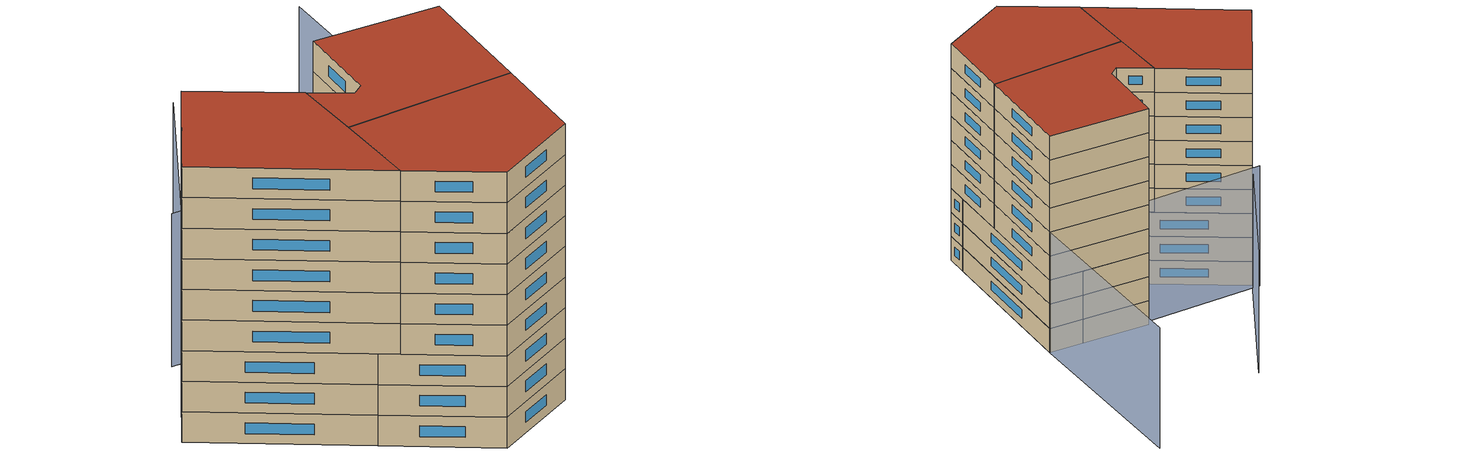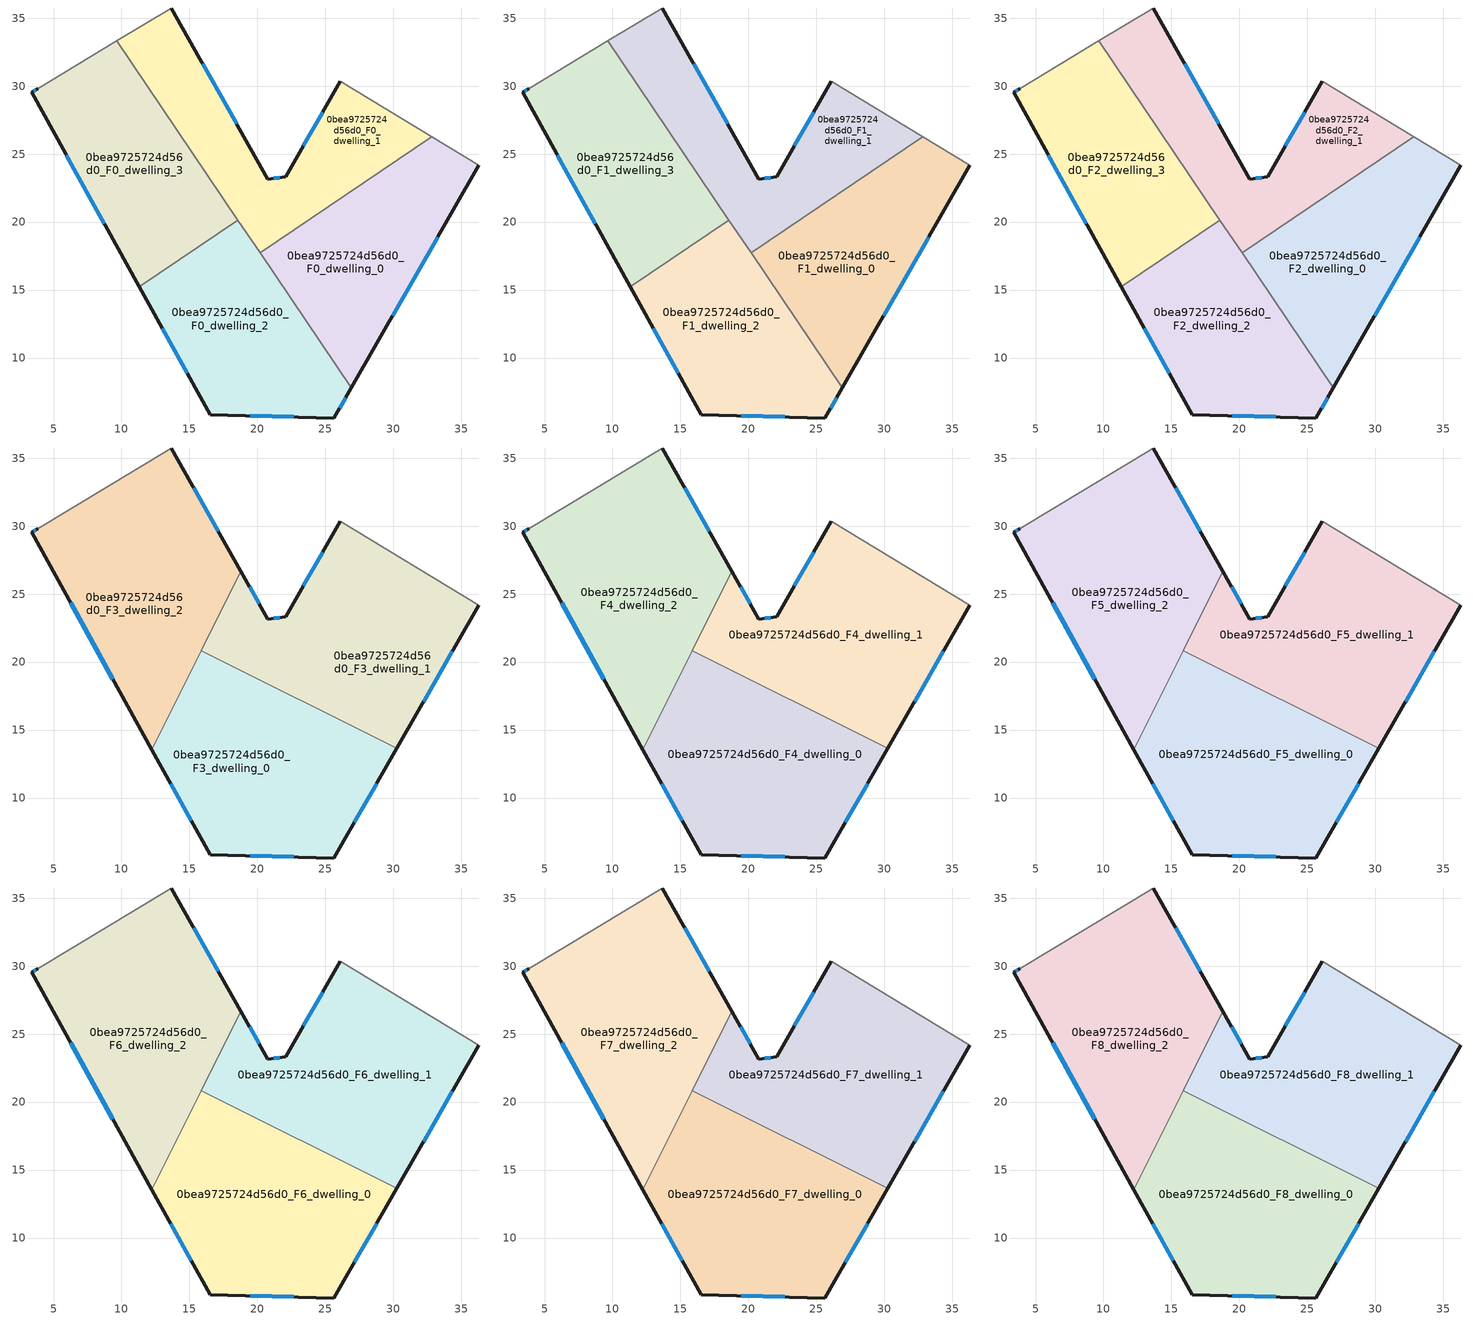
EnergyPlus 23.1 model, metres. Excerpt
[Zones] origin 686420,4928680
0bea9725724d56d0_F0_dwelling_0
 floor ground (EU_floor_Construction): 36.3,24.19 26.9,7.82 20.2,17.74 32.83,26.28 z0
 wall outside (EU_wall_Construction): 26.9,7.82 36.3,24.19 z0:3
 wall to 0bea9725724d56d0_F0_dwelling_1 (EU_wall_Construction): 32.83,26.28 20.2,17.74 z0:3
 wall adiabatic (EU_wall_Construction): 36.3,24.19 32.83,26.28 z0:3
 wall to 0bea9725724d56d0_F0_dwelling_2 (EU_wall_Construction): 20.2,17.74 26.9,7.82 z0:3
 window (EU_Window_Construction): 29.95,13.12 33.25,18.88 z0.97:2.03
0bea9725724d56d0_F0_dwelling_1
 floor ground (EU_floor_Construction): 26.09,30.36 32.83,26.28 20.2,17.74 9.66,33.32 13.68,35.75 20.77,23.15 22.08,23.33 z0
 wall outside (EU_wall_Construction): 26.09,30.36 22.08,23.33 20.77,23.15 13.68,35.75 z0:3
 wall adiabatic (EU_wall_Construction): 13.68,35.75 9.66,33.32 / 32.83,26.28 26.09,30.36 z0:3
 wall to 0bea9725724d56d0_F0_dwelling_3 (EU_wall_Construction): 9.66,33.32 18.57,20.14 z0:3
 wall to 0bea9725724d56d0_F0_dwelling_2 (EU_wall_Construction): 18.57,20.14 20.2,17.74 z0:3
 window (EU_Window_Construction): 18.47,27.23 15.97,31.66 / 21.65,23.27 21.19,23.21 / 24.79,28.08 23.38,25.61 z0.97:2.03
0bea9725724d56d0_F0_dwelling_2
 floor ground (EU_floor_Construction): 18.57,20.14 26.9,7.82 25.62,5.59 16.54,5.82 11.31,15.24 z0
 wall outside (EU_wall_Construction): 11.31,15.24 16.54,5.82 25.62,5.59 26.9,7.82 z0:3
 wall to 0bea9725724d56d0_F0_dwelling_3 (EU_wall_Construction): 18.57,20.14 11.31,15.24 z0:3
 window (EU_Window_Construction): 19.48,5.74 22.68,5.66 / 13.01,12.19 14.84,8.87 / 26.04,6.31 26.49,7.09 z0.97:2.03
0bea9725724d56d0_F0_dwelling_3
 floor ground (EU_floor_Construction): 9.66,33.32 18.57,20.14 11.31,15.24 3.39,29.55 3.83,29.81 z0
 wall outside (EU_wall_Construction): 3.83,29.81 3.39,29.55 11.31,15.24 z0:3
 wall adiabatic (EU_wall_Construction): 9.66,33.32 3.83,29.81 z0:3
 window (EU_Window_Construction): 5.96,24.91 8.74,19.88 / 3.69,29.72 3.53,29.63 z0.97:2.03
0bea9725724d56d0_F1_dwelling_0
 floor to 0bea9725724d56d0_F0_dwelling_0 (EU_floor_Construction): 36.3,24.19 26.9,7.82 20.2,17.74 32.83,26.28 z3
 wall outside (EU_wall_Construction): 26.9,7.82 36.3,24.19 z3:6
 wall to 0bea9725724d56d0_F1_dwelling_1 (EU_wall_Construction): 32.83,26.28 20.2,17.74 z3:6
 wall adiabatic (EU_wall_Construction): 36.3,24.19 32.83,26.28 z3:6
 wall to 0bea9725724d56d0_F1_dwelling_2 (EU_wall_Construction): 20.2,17.74 26.9,7.82 z3:6
 window (EU_Window_Construction): 29.95,13.12 33.25,18.88 z3.97:5.03
0bea9725724d56d0_F1_dwelling_1
 floor to 0bea9725724d56d0_F0_dwelling_1 (EU_floor_Construction): 26.09,30.36 32.83,26.28 20.2,17.74 9.66,33.32 13.68,35.75 20.77,23.15 22.08,23.33 z3
 wall outside (EU_wall_Construction): 26.09,30.36 22.08,23.33 20.77,23.15 13.68,35.75 z3:6
 wall adiabatic (EU_wall_Construction): 13.68,35.75 9.66,33.32 / 32.83,26.28 26.09,30.36 z3:6
 wall to 0bea9725724d56d0_F1_dwelling_3 (EU_wall_Construction): 9.66,33.32 18.57,20.14 z3:6
 wall to 0bea9725724d56d0_F1_dwelling_2 (EU_wall_Construction): 18.57,20.14 20.2,17.74 z3:6
 window (EU_Window_Construction): 18.47,27.23 15.97,31.66 / 21.65,23.27 21.19,23.21 / 24.79,28.08 23.38,25.61 z3.97:5.03
0bea9725724d56d0_F1_dwelling_2
 floor to 0bea9725724d56d0_F0_dwelling_2 (EU_floor_Construction): 18.57,20.14 26.9,7.82 25.62,5.59 16.54,5.82 11.31,15.24 z3
 wall outside (EU_wall_Construction): 11.31,15.24 16.54,5.82 25.62,5.59 26.9,7.82 z3:6
 wall to 0bea9725724d56d0_F1_dwelling_3 (EU_wall_Construction): 18.57,20.14 11.31,15.24 z3:6
 window (EU_Window_Construction): 19.48,5.74 22.68,5.66 / 13.01,12.19 14.84,8.87 / 26.04,6.31 26.49,7.09 z3.97:5.03
0bea9725724d56d0_F1_dwelling_3
 floor to 0bea9725724d56d0_F0_dwelling_3 (EU_floor_Construction): 9.66,33.32 18.57,20.14 11.31,15.24 3.39,29.55 3.83,29.81 z3
 wall outside (EU_wall_Construction): 3.83,29.81 3.39,29.55 11.31,15.24 z3:6
 wall adiabatic (EU_wall_Construction): 9.66,33.32 3.83,29.81 z3:6
 window (EU_Window_Construction): 5.96,24.91 8.74,19.88 / 3.69,29.72 3.53,29.63 z3.97:5.03
0bea9725724d56d0_F2_dwelling_0
 floor to 0bea9725724d56d0_F1_dwelling_0 (EU_floor_Construction): 36.3,24.19 26.9,7.82 20.2,17.74 32.83,26.28 z6
 wall outside (EU_wall_Construction): 26.9,7.82 36.3,24.19 z6:9
 wall to 0bea9725724d56d0_F2_dwelling_1 (EU_wall_Construction): 32.83,26.28 20.2,17.74 z6:9
 wall adiabatic (EU_wall_Construction): 36.3,24.19 32.83,26.28 z6:9
 wall to 0bea9725724d56d0_F2_dwelling_2 (EU_wall_Construction): 20.2,17.74 26.9,7.82 z6:9
 window (EU_Window_Construction): 29.95,13.12 33.25,18.88 z6.97:8.03
0bea9725724d56d0_F2_dwelling_1
 floor to 0bea9725724d56d0_F1_dwelling_1 (EU_floor_Construction): 26.09,30.36 32.83,26.28 20.2,17.74 9.66,33.32 13.68,35.75 20.77,23.15 22.08,23.33 z6
 wall outside (EU_wall_Construction): 26.09,30.36 22.08,23.33 20.77,23.15 13.68,35.75 z6:9
 wall adiabatic (EU_wall_Construction): 13.68,35.75 9.66,33.32 / 32.83,26.28 26.09,30.36 z6:9
 wall to 0bea9725724d56d0_F2_dwelling_3 (EU_wall_Construction): 9.66,33.32 18.57,20.14 z6:9
 wall to 0bea9725724d56d0_F2_dwelling_2 (EU_wall_Construction): 18.57,20.14 20.2,17.74 z6:9
 window (EU_Window_Construction): 18.47,27.23 15.97,31.66 / 21.65,23.27 21.19,23.21 / 24.79,28.08 23.38,25.61 z6.97:8.03
0bea9725724d56d0_F2_dwelling_2
 floor to 0bea9725724d56d0_F1_dwelling_2 (EU_floor_Construction): 18.57,20.14 26.9,7.82 25.62,5.59 16.54,5.82 11.31,15.24 z6
 wall outside (EU_wall_Construction): 11.31,15.24 16.54,5.82 25.62,5.59 26.9,7.82 z6:9
 wall to 0bea9725724d56d0_F2_dwelling_3 (EU_wall_Construction): 18.57,20.14 11.31,15.24 z6:9
 window (EU_Window_Construction): 19.48,5.74 22.68,5.66 / 13.01,12.19 14.84,8.87 / 26.04,6.31 26.49,7.09 z6.97:8.03
0bea9725724d56d0_F2_dwelling_3
 floor to 0bea9725724d56d0_F1_dwelling_3 (EU_floor_Construction): 9.66,33.32 18.57,20.14 11.31,15.24 3.39,29.55 3.83,29.81 z6
 wall outside (EU_wall_Construction): 3.83,29.81 3.39,29.55 11.31,15.24 z6:9
 wall adiabatic (EU_wall_Construction): 9.66,33.32 3.83,29.81 z6:9
 window (EU_Window_Construction): 5.96,24.91 8.74,19.88 / 3.69,29.72 3.53,29.63 z6.97:8.03
0bea9725724d56d0_F3_dwelling_0
 floor to 0bea9725724d56d0_F2_dwelling_2 (EU_floor_Construction): 19.23,19.16 26.9,7.82 25.62,5.59 16.54,5.82 12.24,13.56 13.97,17.04 18.01,19.77 z9
 floor to 0bea9725724d56d0_F2_dwelling_0 (EU_floor_Construction): 30.26,13.67 26.9,7.82 20.2,17.74 21,18.28 z9
 floor to 0bea9725724d56d0_F2_dwelling_3 (EU_floor_Construction): 18.01,19.77 13.97,17.04 15.86,20.84 z9
 floor to 0bea9725724d56d0_F2_dwelling_1 (EU_floor_Construction): 21,18.28 20.2,17.74 19.24,19.16 z9
 wall outside (EU_wall_Construction): 12.24,13.56 16.54,5.82 25.62,5.59 30.26,13.67 z9:12
 wall to 0bea9725724d56d0_F3_dwelling_1 (EU_wall_Construction): 30.26,13.67 15.86,20.84 z9:12
 wall to 0bea9725724d56d0_F3_dwelling_2 (EU_wall_Construction): 15.86,20.84 12.24,13.56 z9:12
 window (EU_Window_Construction): 27.13,8.21 28.76,11.05 / 19.48,5.74 22.68,5.66 / 13.63,11.05 15.14,8.33 z9.97:11.03
0bea9725724d56d0_F3_dwelling_1
 floor to 0bea9725724d56d0_F2_dwelling_0 (EU_floor_Construction): 36.3,24.19 30.26,13.67 21,18.28 32.83,26.28 z9
 floor to 0bea9725724d56d0_F2_dwelling_1 (EU_floor_Construction): 32.83,26.28 21,18.28 19.24,19.16 16.81,22.75 18.77,26.69 20.77,23.15 22.07,23.33 26.09,30.36 z9
 floor to 0bea9725724d56d0_F2_dwelling_3 (EU_floor_Construction): 16.81,22.75 18.57,20.14 18.01,19.77 15.86,20.84 z9
 floor to 0bea9725724d56d0_F2_dwelling_2 (EU_floor_Construction): 18.57,20.14 19.23,19.16 18.01,19.77 z9
 wall outside (EU_wall_Construction): 26.09,30.36 22.07,23.33 20.77,23.15 18.77,26.69 / 30.26,13.67 36.3,24.19 z9:12
 wall adiabatic (EU_wall_Construction): 36.3,24.19 26.09,30.36 z9:12
 wall to 0bea9725724d56d0_F3_dwelling_2 (EU_wall_Construction): 18.77,26.69 15.86,20.84 z9:12
 window (EU_Window_Construction): 21.65,23.27 21.19,23.21 / 24.79,28.08 23.38,25.61 / 32.22,17.08 34.34,20.78 / 20.12,24.3 19.42,25.54 z9.97:11.03
0bea9725724d56d0_F3_dwelling_2
 floor to 0bea9725724d56d0_F2_dwelling_1 (EU_floor_Construction): 13.68,35.75 18.77,26.69 16.81,22.75 9.66,33.32 z9
 floor to 0bea9725724d56d0_F2_dwelling_3 (EU_floor_Construction): 9.66,33.32 16.81,22.75 13.97,17.04 11.31,15.24 3.39,29.55 3.83,29.81 z9
 floor to 0bea9725724d56d0_F2_dwelling_2 (EU_floor_Construction): 13.97,17.04 12.24,13.56 11.31,15.24 z9
 wall outside (EU_wall_Construction): 18.77,26.69 13.68,35.75 / 3.83,29.81 3.39,29.55 12.24,13.56 z9:12
 wall adiabatic (EU_wall_Construction): 13.68,35.75 3.83,29.81 z9:12
 window (EU_Window_Construction): 17.12,29.63 15.33,32.81 / 6.26,24.37 9.37,18.74 / 3.69,29.72 3.53,29.63 z9.97:11.03
0bea9725724d56d0_F4_dwelling_0
 floor to 0bea9725724d56d0_F3_dwelling_0 (EU_floor_Construction): 30.26,13.67 25.62,5.59 16.54,5.82 12.24,13.56 15.86,20.84 z12
 wall outside (EU_wall_Construction): 12.24,13.56 16.54,5.82 25.62,5.59 30.26,13.67 z12:15
 wall to 0bea9725724d56d0_F4_dwelling_1 (EU_wall_Construction): 30.26,13.67 15.86,20.84 z12:15
 wall to 0bea9725724d56d0_F4_dwelling_2 (EU_wall_Construction): 15.86,20.84 12.24,13.56 z12:15
 window (EU_Window_Construction): 27.13,8.21 28.76,11.05 / 19.48,5.74 22.68,5.66 / 13.63,11.05 15.14,8.33 z12.97:14.03
0bea9725724d56d0_F4_dwelling_1
 floor to 0bea9725724d56d0_F3_dwelling_1 (EU_floor_Construction): 36.3,24.19 30.26,13.67 15.86,20.84 18.77,26.69 20.77,23.15 22.07,23.33 26.09,30.36 z12
 wall outside (EU_wall_Construction): 26.09,30.36 22.07,23.33 20.77,23.15 18.77,26.69 / 30.26,13.67 36.3,24.19 z12:15
 wall adiabatic (EU_wall_Construction): 36.3,24.19 26.09,30.36 z12:15
 wall to 0bea9725724d56d0_F4_dwelling_2 (EU_wall_Construction): 18.77,26.69 15.86,20.84 z12:15
 window (EU_Window_Construction): 21.65,23.27 21.19,23.21 / 24.79,28.08 23.38,25.61 / 32.22,17.08 34.34,20.78 / 20.12,24.3 19.42,25.54 z12.97:14.03
0bea9725724d56d0_F4_dwelling_2
 floor to 0bea9725724d56d0_F3_dwelling_2 (EU_floor_Construction): 13.68,35.75 18.77,26.69 12.24,13.56 3.39,29.55 3.83,29.81 z12
 wall outside (EU_wall_Construction): 18.77,26.69 13.68,35.75 / 3.83,29.81 3.39,29.55 12.24,13.56 z12:15
 wall adiabatic (EU_wall_Construction): 13.68,35.75 3.83,29.81 z12:15
 window (EU_Window_Construction): 17.12,29.63 15.33,32.81 / 6.26,24.37 9.37,18.74 / 3.69,29.72 3.53,29.63 z12.97:14.03
0bea9725724d56d0_F5_dwelling_0
 floor to 0bea9725724d56d0_F4_dwelling_0 (EU_floor_Construction): 30.26,13.67 25.62,5.59 16.54,5.82 12.24,13.56 15.86,20.84 z15
 wall outside (EU_wall_Construction): 12.24,13.56 16.54,5.82 25.62,5.59 30.26,13.67 z15:18
 wall to 0bea9725724d56d0_F5_dwelling_1 (EU_wall_Construction): 30.26,13.67 15.86,20.84 z15:18
 wall to 0bea9725724d56d0_F5_dwelling_2 (EU_wall_Construction): 15.86,20.84 12.24,13.56 z15:18
 window (EU_Window_Construction): 27.13,8.21 28.76,11.05 / 19.48,5.74 22.68,5.66 / 13.63,11.05 15.14,8.33 z15.97:17.03
0bea9725724d56d0_F5_dwelling_1
 floor to 0bea9725724d56d0_F4_dwelling_1 (EU_floor_Construction): 36.3,24.19 30.26,13.67 15.86,20.84 18.77,26.69 20.77,23.15 22.07,23.33 26.09,30.36 z15
 wall outside (EU_wall_Construction): 26.09,30.36 22.07,23.33 20.77,23.15 18.77,26.69 / 30.26,13.67 36.3,24.19 z15:18
 wall adiabatic (EU_wall_Construction): 36.3,24.19 26.09,30.36 z15:18
 wall to 0bea9725724d56d0_F5_dwelling_2 (EU_wall_Construction): 18.77,26.69 15.86,20.84 z15:18
 window (EU_Window_Construction): 21.65,23.27 21.19,23.21 / 24.79,28.08 23.38,25.61 / 32.22,17.08 34.34,20.78 / 20.12,24.3 19.42,25.54 z15.97:17.03
0bea9725724d56d0_F5_dwelling_2
 floor to 0bea9725724d56d0_F4_dwelling_2 (EU_floor_Construction): 13.68,35.75 18.77,26.69 12.24,13.56 3.39,29.55 3.83,29.81 z15
 wall outside (EU_wall_Construction): 18.77,26.69 13.68,35.75 / 3.83,29.81 3.39,29.55 12.24,13.56 z15:18
 wall adiabatic (EU_wall_Construction): 13.68,35.75 3.83,29.81 z15:18
 window (EU_Window_Construction): 17.12,29.63 15.33,32.81 / 6.26,24.37 9.37,18.74 / 3.69,29.72 3.53,29.63 z15.97:17.03
0bea9725724d56d0_F6_dwelling_0
 floor to 0bea9725724d56d0_F5_dwelling_0 (EU_floor_Construction): 30.26,13.67 25.62,5.59 16.54,5.82 12.24,13.56 15.86,20.84 z18
 wall outside (EU_wall_Construction): 12.24,13.56 16.54,5.82 25.62,5.59 30.26,13.67 z18:21
 wall to 0bea9725724d56d0_F6_dwelling_1 (EU_wall_Construction): 30.26,13.67 15.86,20.84 z18:21
 wall to 0bea9725724d56d0_F6_dwelling_2 (EU_wall_Construction): 15.86,20.84 12.24,13.56 z18:21
 window (EU_Window_Construction): 27.13,8.21 28.76,11.05 / 19.48,5.74 22.68,5.66 / 13.63,11.05 15.14,8.33 z18.97:20.03
0bea9725724d56d0_F6_dwelling_1
 floor to 0bea9725724d56d0_F5_dwelling_1 (EU_floor_Construction): 36.3,24.19 30.26,13.67 15.86,20.84 18.77,26.69 20.77,23.15 22.07,23.33 26.09,30.36 z18
 wall outside (EU_wall_Construction): 26.09,30.36 22.07,23.33 20.77,23.15 18.77,26.69 / 30.26,13.67 36.3,24.19 z18:21
 wall adiabatic (EU_wall_Construction): 36.3,24.19 26.09,30.36 z18:21
 wall to 0bea9725724d56d0_F6_dwelling_2 (EU_wall_Construction): 18.77,26.69 15.86,20.84 z18:21
 window (EU_Window_Construction): 21.65,23.27 21.19,23.21 / 24.79,28.08 23.38,25.61 / 32.22,17.08 34.34,20.78 / 20.12,24.3 19.42,25.54 z18.97:20.03
0bea9725724d56d0_F6_dwelling_2
 floor to 0bea9725724d56d0_F5_dwelling_2 (EU_floor_Construction): 13.68,35.75 18.77,26.69 12.24,13.56 3.39,29.55 3.83,29.81 z18
 wall outside (EU_wall_Construction): 18.77,26.69 13.68,35.75 / 3.83,29.81 3.39,29.55 12.24,13.56 z18:21
 wall adiabatic (EU_wall_Construction): 13.68,35.75 3.83,29.81 z18:21
 window (EU_Window_Construction): 17.12,29.63 15.33,32.81 / 6.26,24.37 9.37,18.74 / 3.69,29.72 3.53,29.63 z18.97:20.03
0bea9725724d56d0_F7_dwelling_0
 floor to 0bea9725724d56d0_F6_dwelling_0 (EU_floor_Construction): 30.26,13.67 25.62,5.59 16.54,5.82 12.24,13.56 15.86,20.84 z21
 wall outside (EU_wall_Construction): 12.24,13.56 16.54,5.82 25.62,5.59 30.26,13.67 z21:24
 wall to 0bea9725724d56d0_F7_dwelling_1 (EU_wall_Construction): 30.26,13.67 15.86,20.84 z21:24
 wall to 0bea9725724d56d0_F7_dwelling_2 (EU_wall_Construction): 15.86,20.84 12.24,13.56 z21:24
 window (EU_Window_Construction): 27.13,8.21 28.76,11.05 / 19.48,5.74 22.68,5.66 / 13.63,11.05 15.14,8.33 z21.97:23.03
0bea9725724d56d0_F7_dwelling_1
 floor to 0bea9725724d56d0_F6_dwelling_1 (EU_floor_Construction): 36.3,24.19 30.26,13.67 15.86,20.84 18.77,26.69 20.77,23.15 22.07,23.33 26.09,30.36 z21
 wall outside (EU_wall_Construction): 26.09,30.36 22.07,23.33 20.77,23.15 18.77,26.69 / 30.26,13.67 36.3,24.19 z21:24
 wall adiabatic (EU_wall_Construction): 36.3,24.19 26.09,30.36 z21:24
 wall to 0bea9725724d56d0_F7_dwelling_2 (EU_wall_Construction): 18.77,26.69 15.86,20.84 z21:24
 window (EU_Window_Construction): 21.65,23.27 21.19,23.21 / 24.79,28.08 23.38,25.61 / 32.22,17.08 34.34,20.78 / 20.12,24.3 19.42,25.54 z21.97:23.03
0bea9725724d56d0_F7_dwelling_2
 floor to 0bea9725724d56d0_F6_dwelling_2 (EU_floor_Construction): 13.68,35.75 18.77,26.69 12.24,13.56 3.39,29.55 3.83,29.81 z21
 wall outside (EU_wall_Construction): 18.77,26.69 13.68,35.75 / 3.83,29.81 3.39,29.55 12.24,13.56 z21:24
 wall adiabatic (EU_wall_Construction): 13.68,35.75 3.83,29.81 z21:24
 window (EU_Window_Construction): 17.12,29.63 15.33,32.81 / 6.26,24.37 9.37,18.74 / 3.69,29.72 3.53,29.63 z21.97:23.03
0bea9725724d56d0_F8_dwelling_0
 floor to 0bea9725724d56d0_F7_dwelling_0 (EU_floor_Construction): 30.26,13.67 25.62,5.59 16.54,5.82 12.24,13.56 15.86,20.84 z24
 wall outside (EU_wall_Construction): 12.24,13.56 16.54,5.82 25.62,5.59 30.26,13.67 z24:27
 wall to 0bea9725724d56d0_F8_dwelling_1 (EU_wall_Construction): 30.26,13.67 15.86,20.84 z24:27
 wall to 0bea9725724d56d0_F8_dwelling_2 (EU_wall_Construction): 15.86,20.84 12.24,13.56 z24:27
 window (EU_Window_Construction): 27.13,8.21 28.76,11.05 / 19.48,5.74 22.68,5.66 / 13.63,11.05 15.14,8.33 z24.97:26.03
 roof outside (EU_roof_Construction): 25.62,5.59 30.26,13.67 15.86,20.84 12.24,13.56 16.54,5.82 z27
0bea9725724d56d0_F8_dwelling_1
 floor to 0bea9725724d56d0_F7_dwelling_1 (EU_floor_Construction): 36.3,24.19 30.26,13.67 15.86,20.84 18.77,26.69 20.77,23.15 22.07,23.33 26.09,30.36 z24
 wall outside (EU_wall_Construction): 26.09,30.36 22.07,23.33 20.77,23.15 18.77,26.69 / 30.26,13.67 36.3,24.19 z24:27
 wall adiabatic (EU_wall_Construction): 36.3,24.19 26.09,30.36 z24:27
 wall to 0bea9725724d56d0_F8_dwelling_2 (EU_wall_Construction): 18.77,26.69 15.86,20.84 z24:27
 window (EU_Window_Construction): 21.65,23.27 21.19,23.21 / 24.79,28.08 23.38,25.61 / 32.22,17.08 34.34,20.78 / 20.12,24.3 19.42,25.54 z24.97:26.03
 roof outside (EU_roof_Construction): 30.26,13.67 36.3,24.19 26.09,30.36 22.07,23.33 20.77,23.15 18.77,26.69 15.86,20.84 z27
0bea9725724d56d0_F8_dwelling_2
 floor to 0bea9725724d56d0_F7_dwelling_2 (EU_floor_Construction): 13.68,35.75 18.77,26.69 12.24,13.56 3.39,29.55 3.83,29.81 z24
 wall outside (EU_wall_Construction): 18.77,26.69 13.68,35.75 / 3.83,29.81 3.39,29.55 12.24,13.56 z24:27
 wall adiabatic (EU_wall_Construction): 13.68,35.75 3.83,29.81 z24:27
 window (EU_Window_Construction): 17.12,29.63 15.33,32.81 / 6.26,24.37 9.37,18.74 / 3.69,29.72 3.53,29.63 z24.97:26.03
 roof outside (EU_roof_Construction): 12.24,13.56 18.77,26.69 13.68,35.75 3.83,29.81 3.39,29.55 z27
shading: 46.89,44.12 36.29,24.19 / 36.29,24.19 13.27,36.43 / 28.43,45.33 4.04,29.49 z0:15
[Building]
EU S2 Campaign: North Axis=0; Terrain=City; Solar Distribution=FullExterior
[Site:Location]
Bologna: Latitude=44.5; Longitude=11.25; Time Zone=1; Elevation=37
[SizingPeriod:WeatherFileDays]
AnnualSizingPeriod: Begin Month=1; Begin Day of Month=1; End Month=12; End Day of Month=31; Day of Week for Start Day=Monday; Use Weather File Daylight Saving Period=No; Use Weather File Rain and Snow Indicators=No
[MATERIAL]
EU_InternalMass_Material: Roughness=MediumRough; Thickness=0.1; Conductivity=1; Density=1800; Specific Heat=900; Thermal Absorptance=0.9; Solar Absorptance=0.7; Visible Absorptance=0.7
[MATERIAL:NOMASS] Roughness=MediumRough; Thermal Absorptance=0.9; Solar Absorptance=0.7; Visible Absorptance=0.7
Name | Thermal Resistance
EU_wall_NoMass | 0.779417
EU_roof_NoMass | 0.435466
EU_floor_NoMass | 0.588222
[WINDOWMATERIAL:SIMPLEGLAZINGSYSTEM]
EU_Window_SimpleGlazing: UFactor=5.16242; Solar Heat Gain Coefficient=0.85; Visible Transmittance=0.85
[CONSTRUCTION]
EU_wall_Construction: EU_wall_NoMass
EU_roof_Construction: EU_roof_NoMass
EU_floor_Construction: EU_floor_NoMass
EU_InternalMass_Construction: EU_InternalMass_Material
EU_Window_Construction: EU_Window_SimpleGlazing
[ZONE] Type=1; Multiplier=1; Ceiling Height=autocalculate; Floor Area=autocalculate; Part of Total Floor Area=Yes
Name | Volume
0bea9725724d56d0_F0_dwelling_0; 0bea9725724d56d0_F1_dwelling_0; 0bea9725724d56d0_F2_dwelling_0 | 388.458
0bea9725724d56d0_F3_dwelling_0; 0bea9725724d56d0_F4_dwelling_0; 0bea9725724d56d0_F5_dwelling_0; 0bea9725724d56d0_F6_dwelling_0; 0bea9725724d56d0_F7_dwelling_0; 0bea9725724d56d0_F8_dwelling_0 | 517.952
0bea9725724d56d0_F0_dwelling_1; 0bea9725724d56d0_F1_dwelling_1; 0bea9725724d56d0_F2_dwelling_1 | 388.49
0bea9725724d56d0_F3_dwelling_1; 0bea9725724d56d0_F4_dwelling_1; 0bea9725724d56d0_F5_dwelling_1; 0bea9725724d56d0_F6_dwelling_1; 0bea9725724d56d0_F7_dwelling_1; 0bea9725724d56d0_F8_dwelling_1 | 517.972
0bea9725724d56d0_F0_dwelling_2; 0bea9725724d56d0_F1_dwelling_2; 0bea9725724d56d0_F2_dwelling_2 | 388.463
0bea9725724d56d0_F3_dwelling_2; 0bea9725724d56d0_F4_dwelling_2; 0bea9725724d56d0_F5_dwelling_2; 0bea9725724d56d0_F6_dwelling_2; 0bea9725724d56d0_F7_dwelling_2; 0bea9725724d56d0_F8_dwelling_2 | 517.986
0bea9725724d56d0_F0_dwelling_3; 0bea9725724d56d0_F1_dwelling_3; 0bea9725724d56d0_F2_dwelling_3 | 388.449
[INTERNALMASS] Construction=EU_InternalMass_Construction
Name | Zone or ZoneList | Surface Area
0bea9725724d56d0_F0_dwelling_0_EU_InternalMass | 0bea9725724d56d0_F0_dwelling_0 | 129.487
0bea9725724d56d0_F0_dwelling_1_EU_InternalMass | 0bea9725724d56d0_F0_dwelling_1 | 129.501
0bea9725724d56d0_F0_dwelling_2_EU_InternalMass | 0bea9725724d56d0_F0_dwelling_2 | 129.489
0bea9725724d56d0_F0_dwelling_3_EU_InternalMass | 0bea9725724d56d0_F0_dwelling_3 | 129.483
0bea9725724d56d0_F1_dwelling_0_EU_InternalMass | 0bea9725724d56d0_F1_dwelling_0 | 129.487
0bea9725724d56d0_F1_dwelling_1_EU_InternalMass | 0bea9725724d56d0_F1_dwelling_1 | 129.501
0bea9725724d56d0_F1_dwelling_2_EU_InternalMass | 0bea9725724d56d0_F1_dwelling_2 | 129.489
0bea9725724d56d0_F1_dwelling_3_EU_InternalMass | 0bea9725724d56d0_F1_dwelling_3 | 129.483
0bea9725724d56d0_F2_dwelling_0_EU_InternalMass | 0bea9725724d56d0_F2_dwelling_0 | 129.487
0bea9725724d56d0_F2_dwelling_1_EU_InternalMass | 0bea9725724d56d0_F2_dwelling_1 | 129.501
0bea9725724d56d0_F2_dwelling_2_EU_InternalMass | 0bea9725724d56d0_F2_dwelling_2 | 129.489
0bea9725724d56d0_F2_dwelling_3_EU_InternalMass | 0bea9725724d56d0_F2_dwelling_3 | 129.483
0bea9725724d56d0_F3_dwelling_0_EU_InternalMass | 0bea9725724d56d0_F3_dwelling_0 | 172.65
0bea9725724d56d0_F3_dwelling_1_EU_InternalMass | 0bea9725724d56d0_F3_dwelling_1 | 172.659
0bea9725724d56d0_F3_dwelling_2_EU_InternalMass | 0bea9725724d56d0_F3_dwelling_2 | 172.662
0bea9725724d56d0_F4_dwelling_0_EU_InternalMass | 0bea9725724d56d0_F4_dwelling_0 | 172.65
0bea9725724d56d0_F4_dwelling_1_EU_InternalMass | 0bea9725724d56d0_F4_dwelling_1 | 172.659
0bea9725724d56d0_F4_dwelling_2_EU_InternalMass | 0bea9725724d56d0_F4_dwelling_2 | 172.662
0bea9725724d56d0_F5_dwelling_0_EU_InternalMass | 0bea9725724d56d0_F5_dwelling_0 | 172.65
0bea9725724d56d0_F5_dwelling_1_EU_InternalMass | 0bea9725724d56d0_F5_dwelling_1 | 172.659
0bea9725724d56d0_F5_dwelling_2_EU_InternalMass | 0bea9725724d56d0_F5_dwelling_2 | 172.662
0bea9725724d56d0_F6_dwelling_0_EU_InternalMass | 0bea9725724d56d0_F6_dwelling_0 | 172.65
0bea9725724d56d0_F6_dwelling_1_EU_InternalMass | 0bea9725724d56d0_F6_dwelling_1 | 172.659
0bea9725724d56d0_F6_dwelling_2_EU_InternalMass | 0bea9725724d56d0_F6_dwelling_2 | 172.662
0bea9725724d56d0_F7_dwelling_0_EU_InternalMass | 0bea9725724d56d0_F7_dwelling_0 | 172.65
0bea9725724d56d0_F7_dwelling_1_EU_InternalMass | 0bea9725724d56d0_F7_dwelling_1 | 172.659
0bea9725724d56d0_F7_dwelling_2_EU_InternalMass | 0bea9725724d56d0_F7_dwelling_2 | 172.662
0bea9725724d56d0_F8_dwelling_0_EU_InternalMass | 0bea9725724d56d0_F8_dwelling_0 | 172.65
0bea9725724d56d0_F8_dwelling_1_EU_InternalMass | 0bea9725724d56d0_F8_dwelling_1 | 172.659
0bea9725724d56d0_F8_dwelling_2_EU_InternalMass | 0bea9725724d56d0_F8_dwelling_2 | 172.662
[OTHEREQUIPMENT] Fuel Type=Electricity; Design Level Calculation Method=Watts/Area; Power per Zone Floor Area=1; Fraction Latent=0; Fraction Radiant=0; Fraction Lost=0; Carbon Dioxide Generation Rate=0; EndUse Subcategory=EU_Step8_InternalGains
Name | Zone or ZoneList or Space or SpaceList | Schedule
EU_Step8_InternalGain_0bea9725724d56d0_F0_dwelling_0_f000 | 0bea9725724d56d0_F0_dwelling_0 | EU_Step8_GainSchedule_0bea9725724d56d0_F0_dwelling_0_f000
EU_Step8_InternalGain_0bea9725724d56d0_F0_dwelling_1_f000 | 0bea9725724d56d0_F0_dwelling_1 | EU_Step8_GainSchedule_0bea9725724d56d0_F0_dwelling_1_f000
EU_Step8_InternalGain_0bea9725724d56d0_F0_dwelling_2_f000 | 0bea9725724d56d0_F0_dwelling_2 | EU_Step8_GainSchedule_0bea9725724d56d0_F0_dwelling_2_f000
EU_Step8_InternalGain_0bea9725724d56d0_F0_dwelling_3_f000 | 0bea9725724d56d0_F0_dwelling_3 | EU_Step8_GainSchedule_0bea9725724d56d0_F0_dwelling_3_f000
EU_Step8_InternalGain_0bea9725724d56d0_F1_dwelling_0_f000 | 0bea9725724d56d0_F1_dwelling_0 | EU_Step8_GainSchedule_0bea9725724d56d0_F1_dwelling_0_f000
EU_Step8_InternalGain_0bea9725724d56d0_F1_dwelling_1_f000 | 0bea9725724d56d0_F1_dwelling_1 | EU_Step8_GainSchedule_0bea9725724d56d0_F1_dwelling_1_f000
EU_Step8_InternalGain_0bea9725724d56d0_F1_dwelling_2_f000 | 0bea9725724d56d0_F1_dwelling_2 | EU_Step8_GainSchedule_0bea9725724d56d0_F1_dwelling_2_f000
EU_Step8_InternalGain_0bea9725724d56d0_F1_dwelling_3_f000 | 0bea9725724d56d0_F1_dwelling_3 | EU_Step8_GainSchedule_0bea9725724d56d0_F1_dwelling_3_f000
EU_Step8_InternalGain_0bea9725724d56d0_F2_dwelling_0_f000 | 0bea9725724d56d0_F2_dwelling_0 | EU_Step8_GainSchedule_0bea9725724d56d0_F2_dwelling_0_f000
EU_Step8_InternalGain_0bea9725724d56d0_F2_dwelling_1_f000 | 0bea9725724d56d0_F2_dwelling_1 | EU_Step8_GainSchedule_0bea9725724d56d0_F2_dwelling_1_f000
EU_Step8_InternalGain_0bea9725724d56d0_F2_dwelling_2_f000 | 0bea9725724d56d0_F2_dwelling_2 | EU_Step8_GainSchedule_0bea9725724d56d0_F2_dwelling_2_f000
EU_Step8_InternalGain_0bea9725724d56d0_F2_dwelling_3_f000 | 0bea9725724d56d0_F2_dwelling_3 | EU_Step8_GainSchedule_0bea9725724d56d0_F2_dwelling_3_f000
EU_Step8_InternalGain_0bea9725724d56d0_F3_dwelling_0_f000 | 0bea9725724d56d0_F3_dwelling_0 | EU_Step8_GainSchedule_0bea9725724d56d0_F3_dwelling_0_f000
EU_Step8_InternalGain_0bea9725724d56d0_F3_dwelling_1_f000 | 0bea9725724d56d0_F3_dwelling_1 | EU_Step8_GainSchedule_0bea9725724d56d0_F3_dwelling_1_f000
EU_Step8_InternalGain_0bea9725724d56d0_F3_dwelling_2_f000 | 0bea9725724d56d0_F3_dwelling_2 | EU_Step8_GainSchedule_0bea9725724d56d0_F3_dwelling_2_f000
EU_Step8_InternalGain_0bea9725724d56d0_F4_dwelling_0_f000 | 0bea9725724d56d0_F4_dwelling_0 | EU_Step8_GainSchedule_0bea9725724d56d0_F4_dwelling_0_f000
EU_Step8_InternalGain_0bea9725724d56d0_F4_dwelling_1_f000 | 0bea9725724d56d0_F4_dwelling_1 | EU_Step8_GainSchedule_0bea9725724d56d0_F4_dwelling_1_f000
EU_Step8_InternalGain_0bea9725724d56d0_F4_dwelling_2_f000 | 0bea9725724d56d0_F4_dwelling_2 | EU_Step8_GainSchedule_0bea9725724d56d0_F4_dwelling_2_f000
EU_Step8_InternalGain_0bea9725724d56d0_F5_dwelling_0_f000 | 0bea9725724d56d0_F5_dwelling_0 | EU_Step8_GainSchedule_0bea9725724d56d0_F5_dwelling_0_f000
EU_Step8_InternalGain_0bea9725724d56d0_F5_dwelling_1_f000 | 0bea9725724d56d0_F5_dwelling_1 | EU_Step8_GainSchedule_0bea9725724d56d0_F5_dwelling_1_f000
EU_Step8_InternalGain_0bea9725724d56d0_F5_dwelling_2_f000 | 0bea9725724d56d0_F5_dwelling_2 | EU_Step8_GainSchedule_0bea9725724d56d0_F5_dwelling_2_f000
EU_Step8_InternalGain_0bea9725724d56d0_F6_dwelling_0_f000 | 0bea9725724d56d0_F6_dwelling_0 | EU_Step8_GainSchedule_0bea9725724d56d0_F6_dwelling_0_f000
EU_Step8_InternalGain_0bea9725724d56d0_F6_dwelling_1_f000 | 0bea9725724d56d0_F6_dwelling_1 | EU_Step8_GainSchedule_0bea9725724d56d0_F6_dwelling_1_f000
EU_Step8_InternalGain_0bea9725724d56d0_F6_dwelling_2_f000 | 0bea9725724d56d0_F6_dwelling_2 | EU_Step8_GainSchedule_0bea9725724d56d0_F6_dwelling_2_f000
EU_Step8_InternalGain_0bea9725724d56d0_F7_dwelling_0_f000 | 0bea9725724d56d0_F7_dwelling_0 | EU_Step8_GainSchedule_0bea9725724d56d0_F7_dwelling_0_f000
EU_Step8_InternalGain_0bea9725724d56d0_F7_dwelling_1_f000 | 0bea9725724d56d0_F7_dwelling_1 | EU_Step8_GainSchedule_0bea9725724d56d0_F7_dwelling_1_f000
EU_Step8_InternalGain_0bea9725724d56d0_F7_dwelling_2_f000 | 0bea9725724d56d0_F7_dwelling_2 | EU_Step8_GainSchedule_0bea9725724d56d0_F7_dwelling_2_f000
EU_Step8_InternalGain_0bea9725724d56d0_F8_dwelling_0_f000 | 0bea9725724d56d0_F8_dwelling_0 | EU_Step8_GainSchedule_0bea9725724d56d0_F8_dwelling_0_f000
EU_Step8_InternalGain_0bea9725724d56d0_F8_dwelling_1_f000 | 0bea9725724d56d0_F8_dwelling_1 | EU_Step8_GainSchedule_0bea9725724d56d0_F8_dwelling_1_f000
EU_Step8_InternalGain_0bea9725724d56d0_F8_dwelling_2_f000 | 0bea9725724d56d0_F8_dwelling_2 | EU_Step8_GainSchedule_0bea9725724d56d0_F8_dwelling_2_f000
[ZONEVENTILATION:DESIGNFLOWRATE] Schedule=EU_AlwaysOn; Design Flow Rate Calculation Method=AirChanges/Hour; Air Changes per Hour=0.712058; Ventilation Type=Natural; Fan Pressure Rise=0; Fan Total Efficiency=1; Constant Term Coefficient=1; Temperature Term Coefficient=0; Velocity Term Coefficient=0; Velocity Squared Term Coefficient=0; Minimum Indoor Temperature=-100; Maximum Indoor Temperature=100; Delta Temperature=-100; Minimum Outdoor Temperature=-100; Maximum Outdoor Temperature=100; Maximum Wind Speed=40
Name | Zone or ZoneList or Space or SpaceList
EU_ConstantAir_0bea9725724d56d0_F0_dwelling_0 | 0bea9725724d56d0_F0_dwelling_0
EU_ConstantAir_0bea9725724d56d0_F0_dwelling_1 | 0bea9725724d56d0_F0_dwelling_1
EU_ConstantAir_0bea9725724d56d0_F0_dwelling_2 | 0bea9725724d56d0_F0_dwelling_2
EU_ConstantAir_0bea9725724d56d0_F0_dwelling_3 | 0bea9725724d56d0_F0_dwelling_3
EU_ConstantAir_0bea9725724d56d0_F1_dwelling_0 | 0bea9725724d56d0_F1_dwelling_0
EU_ConstantAir_0bea9725724d56d0_F1_dwelling_1 | 0bea9725724d56d0_F1_dwelling_1
EU_ConstantAir_0bea9725724d56d0_F1_dwelling_2 | 0bea9725724d56d0_F1_dwelling_2
EU_ConstantAir_0bea9725724d56d0_F1_dwelling_3 | 0bea9725724d56d0_F1_dwelling_3
EU_ConstantAir_0bea9725724d56d0_F2_dwelling_0 | 0bea9725724d56d0_F2_dwelling_0
EU_ConstantAir_0bea9725724d56d0_F2_dwelling_1 | 0bea9725724d56d0_F2_dwelling_1
EU_ConstantAir_0bea9725724d56d0_F2_dwelling_2 | 0bea9725724d56d0_F2_dwelling_2
EU_ConstantAir_0bea9725724d56d0_F2_dwelling_3 | 0bea9725724d56d0_F2_dwelling_3
EU_ConstantAir_0bea9725724d56d0_F3_dwelling_0 | 0bea9725724d56d0_F3_dwelling_0
EU_ConstantAir_0bea9725724d56d0_F3_dwelling_1 | 0bea9725724d56d0_F3_dwelling_1
EU_ConstantAir_0bea9725724d56d0_F3_dwelling_2 | 0bea9725724d56d0_F3_dwelling_2
EU_ConstantAir_0bea9725724d56d0_F4_dwelling_0 | 0bea9725724d56d0_F4_dwelling_0
EU_ConstantAir_0bea9725724d56d0_F4_dwelling_1 | 0bea9725724d56d0_F4_dwelling_1
EU_ConstantAir_0bea9725724d56d0_F4_dwelling_2 | 0bea9725724d56d0_F4_dwelling_2
EU_ConstantAir_0bea9725724d56d0_F5_dwelling_0 | 0bea9725724d56d0_F5_dwelling_0
EU_ConstantAir_0bea9725724d56d0_F5_dwelling_1 | 0bea9725724d56d0_F5_dwelling_1
EU_ConstantAir_0bea9725724d56d0_F5_dwelling_2 | 0bea9725724d56d0_F5_dwelling_2
EU_ConstantAir_0bea9725724d56d0_F6_dwelling_0 | 0bea9725724d56d0_F6_dwelling_0
EU_ConstantAir_0bea9725724d56d0_F6_dwelling_1 | 0bea9725724d56d0_F6_dwelling_1
EU_ConstantAir_0bea9725724d56d0_F6_dwelling_2 | 0bea9725724d56d0_F6_dwelling_2
EU_ConstantAir_0bea9725724d56d0_F7_dwelling_0 | 0bea9725724d56d0_F7_dwelling_0
EU_ConstantAir_0bea9725724d56d0_F7_dwelling_1 | 0bea9725724d56d0_F7_dwelling_1
EU_ConstantAir_0bea9725724d56d0_F7_dwelling_2 | 0bea9725724d56d0_F7_dwelling_2
EU_ConstantAir_0bea9725724d56d0_F8_dwelling_0 | 0bea9725724d56d0_F8_dwelling_0
EU_ConstantAir_0bea9725724d56d0_F8_dwelling_1 | 0bea9725724d56d0_F8_dwelling_1
EU_ConstantAir_0bea9725724d56d0_F8_dwelling_2 | 0bea9725724d56d0_F8_dwelling_2
[HVACTEMPLATE:THERMOSTAT] Constant Heating Setpoint=20; Constant Cooling Setpoint=50
EU_HeatOnly_0bea9725724d56d0_F0_dwelling_0; EU_HeatOnly_0bea9725724d56d0_F0_dwelling_1; EU_HeatOnly_0bea9725724d56d0_F0_dwelling_2; EU_HeatOnly_0bea9725724d56d0_F0_dwelling_3; EU_HeatOnly_0bea9725724d56d0_F1_dwelling_0; EU_HeatOnly_0bea9725724d56d0_F1_dwelling_1; EU_HeatOnly_0bea9725724d56d0_F1_dwelling_2; EU_HeatOnly_0bea9725724d56d0_F1_dwelling_3; EU_HeatOnly_0bea9725724d56d0_F2_dwelling_0; EU_HeatOnly_0bea9725724d56d0_F2_dwelling_1; EU_HeatOnly_0bea9725724d56d0_F2_dwelling_2; EU_HeatOnly_0bea9725724d56d0_F2_dwelling_3; EU_HeatOnly_0bea9725724d56d0_F3_dwelling_0; EU_HeatOnly_0bea9725724d56d0_F3_dwelling_1; EU_HeatOnly_0bea9725724d56d0_F3_dwelling_2; EU_HeatOnly_0bea9725724d56d0_F4_dwelling_0; EU_HeatOnly_0bea9725724d56d0_F4_dwelling_1; EU_HeatOnly_0bea9725724d56d0_F4_dwelling_2; EU_HeatOnly_0bea9725724d56d0_F5_dwelling_0; EU_HeatOnly_0bea9725724d56d0_F5_dwelling_1; EU_HeatOnly_0bea9725724d56d0_F5_dwelling_2; EU_HeatOnly_0bea9725724d56d0_F6_dwelling_0; EU_HeatOnly_0bea9725724d56d0_F6_dwelling_1; EU_HeatOnly_0bea9725724d56d0_F6_dwelling_2; EU_HeatOnly_0bea9725724d56d0_F7_dwelling_0; EU_HeatOnly_0bea9725724d56d0_F7_dwelling_1; EU_HeatOnly_0bea9725724d56d0_F7_dwelling_2; EU_HeatOnly_0bea9725724d56d0_F8_dwelling_0; EU_HeatOnly_0bea9725724d56d0_F8_dwelling_1; EU_HeatOnly_0bea9725724d56d0_F8_dwelling_2
[HVACTEMPLATE:ZONE:IDEALLOADSAIRSYSTEM] System Availability Schedule=EU_AlwaysOn; Maximum Heating Supply Air Temperature=50; Minimum Cooling Supply Air Temperature=13; Maximum Heating Supply Air Humidity Ratio=0.0156; Minimum Cooling Supply Air Humidity Ratio=0.0077; Heating Limit=NoLimit; Cooling Limit=NoLimit; Heating Availability Schedule=EU_AlwaysOn; Cooling Availability Schedule=EU_CoolingOff; Dehumidification Control Type=ConstantSensibleHeatRatio; Cooling Sensible Heat Ratio=0.7; Dehumidification Setpoint=60; Humidification Control Type=None; Humidification Setpoint=30; Outdoor Air Method=None; Outdoor Air Flow Rate per Person=0.00944; Outdoor Air Flow Rate per Zone Floor Area=0; Outdoor Air Flow Rate per Zone=0; Demand Controlled Ventilation Type=None; Outdoor Air Economizer Type=NoEconomizer; Heat Recovery Type=None; Sensible Heat Recovery Effectiveness=0.7; Latent Heat Recovery Effectiveness=0.65
Name | Template Thermostat
0bea9725724d56d0_F0_dwelling_0 | EU_HeatOnly_0bea9725724d56d0_F0_dwelling_0
0bea9725724d56d0_F0_dwelling_1 | EU_HeatOnly_0bea9725724d56d0_F0_dwelling_1
0bea9725724d56d0_F0_dwelling_2 | EU_HeatOnly_0bea9725724d56d0_F0_dwelling_2
0bea9725724d56d0_F0_dwelling_3 | EU_HeatOnly_0bea9725724d56d0_F0_dwelling_3
0bea9725724d56d0_F1_dwelling_0 | EU_HeatOnly_0bea9725724d56d0_F1_dwelling_0
0bea9725724d56d0_F1_dwelling_1 | EU_HeatOnly_0bea9725724d56d0_F1_dwelling_1
0bea9725724d56d0_F1_dwelling_2 | EU_HeatOnly_0bea9725724d56d0_F1_dwelling_2
0bea9725724d56d0_F1_dwelling_3 | EU_HeatOnly_0bea9725724d56d0_F1_dwelling_3
0bea9725724d56d0_F2_dwelling_0 | EU_HeatOnly_0bea9725724d56d0_F2_dwelling_0
0bea9725724d56d0_F2_dwelling_1 | EU_HeatOnly_0bea9725724d56d0_F2_dwelling_1
0bea9725724d56d0_F2_dwelling_2 | EU_HeatOnly_0bea9725724d56d0_F2_dwelling_2
0bea9725724d56d0_F2_dwelling_3 | EU_HeatOnly_0bea9725724d56d0_F2_dwelling_3
0bea9725724d56d0_F3_dwelling_0 | EU_HeatOnly_0bea9725724d56d0_F3_dwelling_0
0bea9725724d56d0_F3_dwelling_1 | EU_HeatOnly_0bea9725724d56d0_F3_dwelling_1
0bea9725724d56d0_F3_dwelling_2 | EU_HeatOnly_0bea9725724d56d0_F3_dwelling_2
0bea9725724d56d0_F4_dwelling_0 | EU_HeatOnly_0bea9725724d56d0_F4_dwelling_0
0bea9725724d56d0_F4_dwelling_1 | EU_HeatOnly_0bea9725724d56d0_F4_dwelling_1
0bea9725724d56d0_F4_dwelling_2 | EU_HeatOnly_0bea9725724d56d0_F4_dwelling_2
0bea9725724d56d0_F5_dwelling_0 | EU_HeatOnly_0bea9725724d56d0_F5_dwelling_0
0bea9725724d56d0_F5_dwelling_1 | EU_HeatOnly_0bea9725724d56d0_F5_dwelling_1
0bea9725724d56d0_F5_dwelling_2 | EU_HeatOnly_0bea9725724d56d0_F5_dwelling_2
0bea9725724d56d0_F6_dwelling_0 | EU_HeatOnly_0bea9725724d56d0_F6_dwelling_0
0bea9725724d56d0_F6_dwelling_1 | EU_HeatOnly_0bea9725724d56d0_F6_dwelling_1
0bea9725724d56d0_F6_dwelling_2 | EU_HeatOnly_0bea9725724d56d0_F6_dwelling_2
0bea9725724d56d0_F7_dwelling_0 | EU_HeatOnly_0bea9725724d56d0_F7_dwelling_0
0bea9725724d56d0_F7_dwelling_1 | EU_HeatOnly_0bea9725724d56d0_F7_dwelling_1
0bea9725724d56d0_F7_dwelling_2 | EU_HeatOnly_0bea9725724d56d0_F7_dwelling_2
0bea9725724d56d0_F8_dwelling_0 | EU_HeatOnly_0bea9725724d56d0_F8_dwelling_0
0bea9725724d56d0_F8_dwelling_1 | EU_HeatOnly_0bea9725724d56d0_F8_dwelling_1
0bea9725724d56d0_F8_dwelling_2 | EU_HeatOnly_0bea9725724d56d0_F8_dwelling_2
[SIZING:ZONE] Zone Cooling Design Supply Air Temperature Input Method=SupplyAirTemperature; Zone Cooling Design Supply Air Temperature=13; Zone Heating Design Supply Air Temperature Input Method=SupplyAirTemperature; Zone Heating Design Supply Air Temperature=50; Zone Cooling Design Supply Air Humidity Ratio=0.008; Zone Heating Design Supply Air Humidity Ratio=0.008; Cooling Design Air Flow Method=DesignDay; Cooling Design Air Flow Rate=0; Cooling Minimum Air Flow per Zone Floor Area=0.000762; Cooling Minimum Air Flow=0; Cooling Minimum Air Flow Fraction=0.2; Heating Design Air Flow Method=DesignDay; Heating Design Air Flow Rate=0; Heating Maximum Air Flow per Zone Floor Area=0.002032; Heating Maximum Air Flow=0.141576; Heating Maximum Air Flow Fraction=0.3; Account for Dedicated Outdoor Air System=No; Dedicated Outdoor Air System Control Strategy=NeutralSupplyAir; Dedicated Outdoor Air Low Setpoint Temperature for Design=autosize; Dedicated Outdoor Air High Setpoint Temperature for Design=autosize; Zone Load Sizing Method=Sensible Load Only No Latent Load; Zone Latent Cooling Design Supply Air Humidity Ratio Input Method=HumidityRatioDifference; Zone Cooling Design Supply Air Humidity Ratio Difference=0.005; Zone Latent Heating Design Supply Air Humidity Ratio Input Method=HumidityRatioDifference; Zone Humidification Design Supply Air Humidity Ratio Difference=0.005
0bea9725724d56d0_F0_dwelling_0; 0bea9725724d56d0_F0_dwelling_1; 0bea9725724d56d0_F0_dwelling_2; 0bea9725724d56d0_F0_dwelling_3; 0bea9725724d56d0_F1_dwelling_0; 0bea9725724d56d0_F1_dwelling_1; 0bea9725724d56d0_F1_dwelling_2; 0bea9725724d56d0_F1_dwelling_3; 0bea9725724d56d0_F2_dwelling_0; 0bea9725724d56d0_F2_dwelling_1; 0bea9725724d56d0_F2_dwelling_2; 0bea9725724d56d0_F2_dwelling_3; 0bea9725724d56d0_F3_dwelling_0; 0bea9725724d56d0_F3_dwelling_1; 0bea9725724d56d0_F3_dwelling_2; 0bea9725724d56d0_F4_dwelling_0; 0bea9725724d56d0_F4_dwelling_1; 0bea9725724d56d0_F4_dwelling_2; 0bea9725724d56d0_F5_dwelling_0; 0bea9725724d56d0_F5_dwelling_1; 0bea9725724d56d0_F5_dwelling_2; 0bea9725724d56d0_F6_dwelling_0; 0bea9725724d56d0_F6_dwelling_1; 0bea9725724d56d0_F6_dwelling_2; 0bea9725724d56d0_F7_dwelling_0; 0bea9725724d56d0_F7_dwelling_1; 0bea9725724d56d0_F7_dwelling_2; 0bea9725724d56d0_F8_dwelling_0; 0bea9725724d56d0_F8_dwelling_1; 0bea9725724d56d0_F8_dwelling_2
[SCHEDULE:CONSTANT]
Name | Hourly Value
EU_AlwaysOn | 1
EU_CoolingOff | 0
[SCHEDULE:FILE] Column Number=1; Rows to Skip at Top=0; Number of Hours of Data=8760; Column Separator=Comma; Interpolate to Timestep=No; Minutes per Item=60; Adjust Schedule for Daylight Savings=Yes
Name | File
EU_Step8_GainSchedule_0bea9725724d56d0_F0_dwelling_0_f000 | ../../schedules/0bea9725724d56d0/0bea9725724d56d0_F0_dwelling_0_f000_gain.csv
EU_Step8_GainSchedule_0bea9725724d56d0_F0_dwelling_1_f000 | ../../schedules/0bea9725724d56d0/0bea9725724d56d0_F0_dwelling_1_f000_gain.csv
EU_Step8_GainSchedule_0bea9725724d56d0_F0_dwelling_2_f000 | ../../schedules/0bea9725724d56d0/0bea9725724d56d0_F0_dwelling_2_f000_gain.csv
EU_Step8_GainSchedule_0bea9725724d56d0_F0_dwelling_3_f000 | ../../schedules/0bea9725724d56d0/0bea9725724d56d0_F0_dwelling_3_f000_gain.csv
EU_Step8_GainSchedule_0bea9725724d56d0_F1_dwelling_0_f000 | ../../schedules/0bea9725724d56d0/0bea9725724d56d0_F1_dwelling_0_f000_gain.csv
EU_Step8_GainSchedule_0bea9725724d56d0_F1_dwelling_1_f000 | ../../schedules/0bea9725724d56d0/0bea9725724d56d0_F1_dwelling_1_f000_gain.csv
EU_Step8_GainSchedule_0bea9725724d56d0_F1_dwelling_2_f000 | ../../schedules/0bea9725724d56d0/0bea9725724d56d0_F1_dwelling_2_f000_gain.csv
EU_Step8_GainSchedule_0bea9725724d56d0_F1_dwelling_3_f000 | ../../schedules/0bea9725724d56d0/0bea9725724d56d0_F1_dwelling_3_f000_gain.csv
EU_Step8_GainSchedule_0bea9725724d56d0_F2_dwelling_0_f000 | ../../schedules/0bea9725724d56d0/0bea9725724d56d0_F2_dwelling_0_f000_gain.csv
EU_Step8_GainSchedule_0bea9725724d56d0_F2_dwelling_1_f000 | ../../schedules/0bea9725724d56d0/0bea9725724d56d0_F2_dwelling_1_f000_gain.csv
EU_Step8_GainSchedule_0bea9725724d56d0_F2_dwelling_2_f000 | ../../schedules/0bea9725724d56d0/0bea9725724d56d0_F2_dwelling_2_f000_gain.csv
EU_Step8_GainSchedule_0bea9725724d56d0_F2_dwelling_3_f000 | ../../schedules/0bea9725724d56d0/0bea9725724d56d0_F2_dwelling_3_f000_gain.csv
EU_Step8_GainSchedule_0bea9725724d56d0_F3_dwelling_0_f000 | ../../schedules/0bea9725724d56d0/0bea9725724d56d0_F3_dwelling_0_f000_gain.csv
EU_Step8_GainSchedule_0bea9725724d56d0_F3_dwelling_1_f000 | ../../schedules/0bea9725724d56d0/0bea9725724d56d0_F3_dwelling_1_f000_gain.csv
EU_Step8_GainSchedule_0bea9725724d56d0_F3_dwelling_2_f000 | ../../schedules/0bea9725724d56d0/0bea9725724d56d0_F3_dwelling_2_f000_gain.csv
EU_Step8_GainSchedule_0bea9725724d56d0_F4_dwelling_0_f000 | ../../schedules/0bea9725724d56d0/0bea9725724d56d0_F4_dwelling_0_f000_gain.csv
EU_Step8_GainSchedule_0bea9725724d56d0_F4_dwelling_1_f000 | ../../schedules/0bea9725724d56d0/0bea9725724d56d0_F4_dwelling_1_f000_gain.csv
EU_Step8_GainSchedule_0bea9725724d56d0_F4_dwelling_2_f000 | ../../schedules/0bea9725724d56d0/0bea9725724d56d0_F4_dwelling_2_f000_gain.csv
EU_Step8_GainSchedule_0bea9725724d56d0_F5_dwelling_0_f000 | ../../schedules/0bea9725724d56d0/0bea9725724d56d0_F5_dwelling_0_f000_gain.csv
EU_Step8_GainSchedule_0bea9725724d56d0_F5_dwelling_1_f000 | ../../schedules/0bea9725724d56d0/0bea9725724d56d0_F5_dwelling_1_f000_gain.csv
EU_Step8_GainSchedule_0bea9725724d56d0_F5_dwelling_2_f000 | ../../schedules/0bea9725724d56d0/0bea9725724d56d0_F5_dwelling_2_f000_gain.csv
EU_Step8_GainSchedule_0bea9725724d56d0_F6_dwelling_0_f000 | ../../schedules/0bea9725724d56d0/0bea9725724d56d0_F6_dwelling_0_f000_gain.csv
EU_Step8_GainSchedule_0bea9725724d56d0_F6_dwelling_1_f000 | ../../schedules/0bea9725724d56d0/0bea9725724d56d0_F6_dwelling_1_f000_gain.csv
EU_Step8_GainSchedule_0bea9725724d56d0_F6_dwelling_2_f000 | ../../schedules/0bea9725724d56d0/0bea9725724d56d0_F6_dwelling_2_f000_gain.csv
EU_Step8_GainSchedule_0bea9725724d56d0_F7_dwelling_0_f000 | ../../schedules/0bea9725724d56d0/0bea9725724d56d0_F7_dwelling_0_f000_gain.csv
EU_Step8_GainSchedule_0bea9725724d56d0_F7_dwelling_1_f000 | ../../schedules/0bea9725724d56d0/0bea9725724d56d0_F7_dwelling_1_f000_gain.csv
EU_Step8_GainSchedule_0bea9725724d56d0_F7_dwelling_2_f000 | ../../schedules/0bea9725724d56d0/0bea9725724d56d0_F7_dwelling_2_f000_gain.csv
EU_Step8_GainSchedule_0bea9725724d56d0_F8_dwelling_0_f000 | ../../schedules/0bea9725724d56d0/0bea9725724d56d0_F8_dwelling_0_f000_gain.csv
EU_Step8_GainSchedule_0bea9725724d56d0_F8_dwelling_1_f000 | ../../schedules/0bea9725724d56d0/0bea9725724d56d0_F8_dwelling_1_f000_gain.csv
EU_Step8_GainSchedule_0bea9725724d56d0_F8_dwelling_2_f000 | ../../schedules/0bea9725724d56d0/0bea9725724d56d0_F8_dwelling_2_f000_gain.csv
